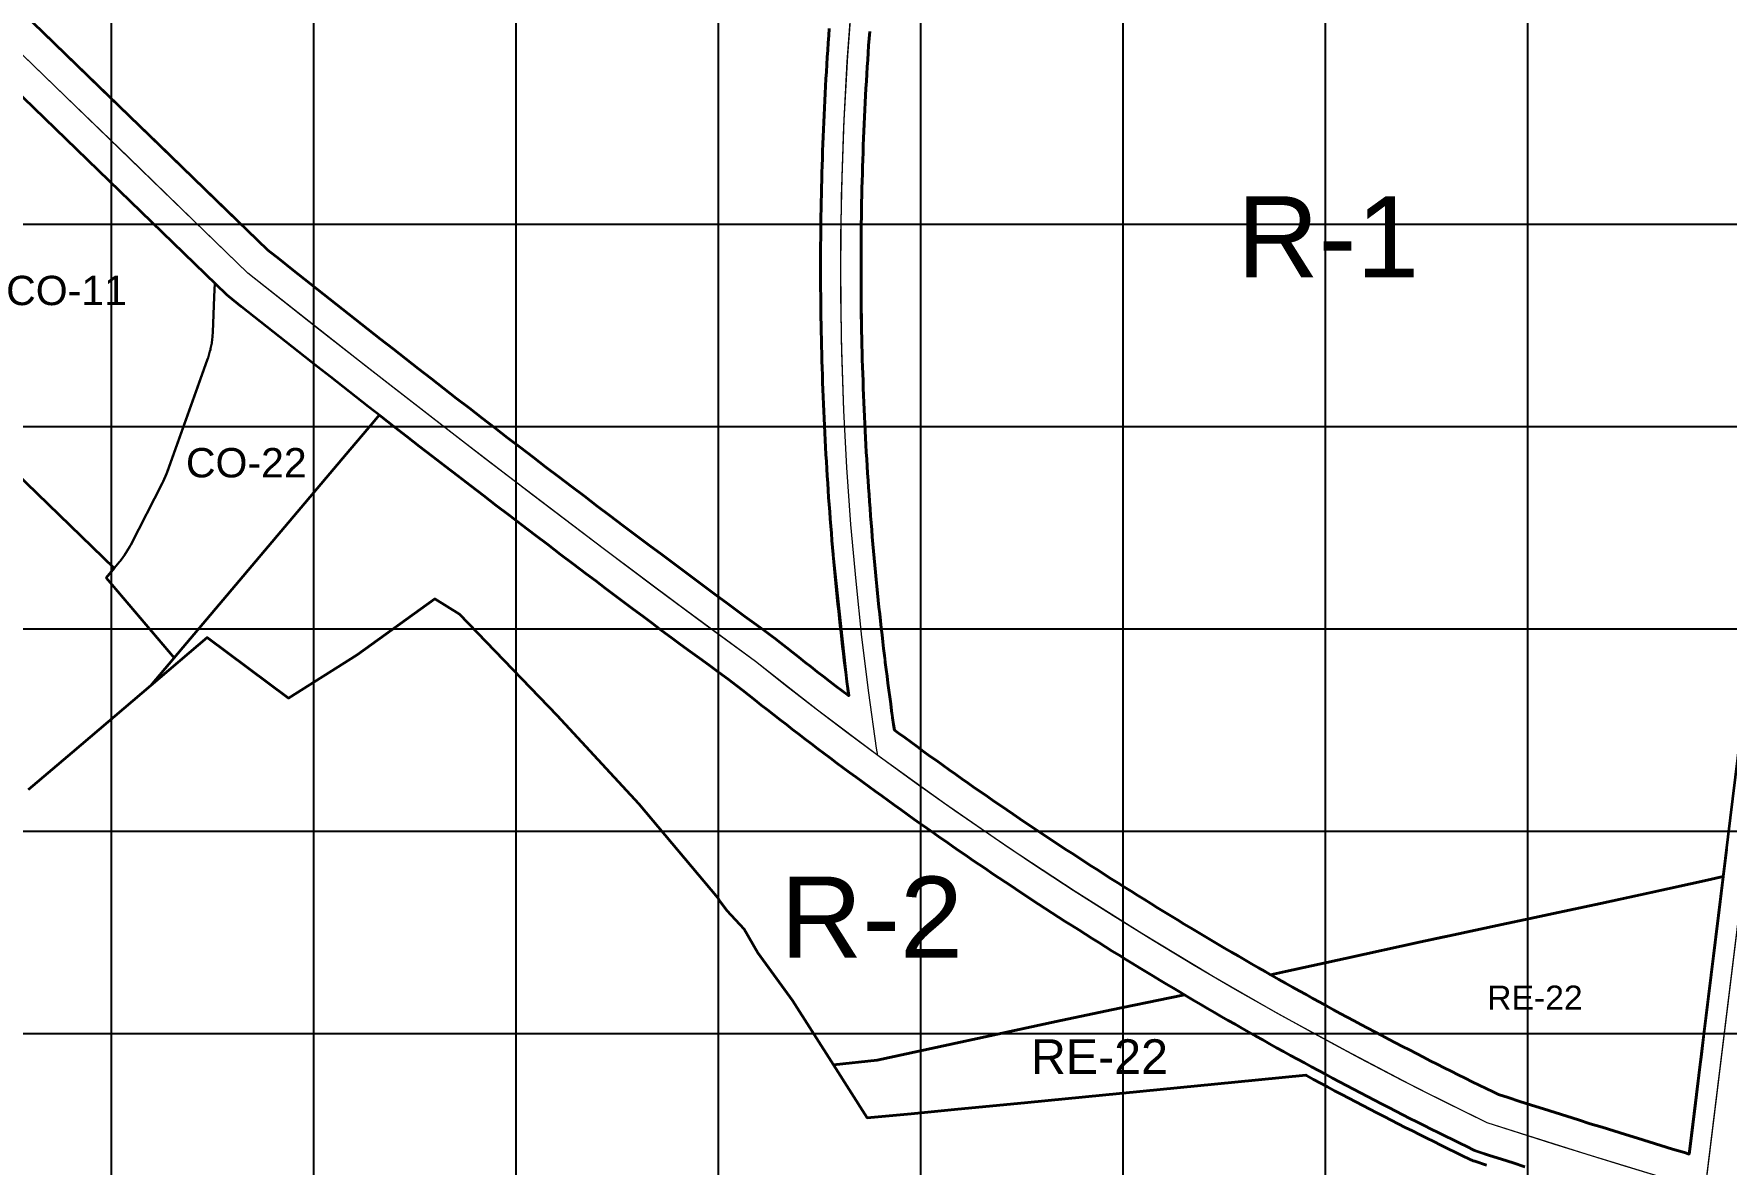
# Model space of a CAD drawing. Header units: millimetres. Extents: x 464536 to 476893, y 870501 to 881610.
# Drawn here: x 467462 to 468298, y 878435 to 878994 of the extents above; entities that cross this region are included whole.
import ezdxf
from ezdxf.enums import TextEntityAlignment as Align

# ---------------------------------------------------------------- set-up
doc = ezdxf.new("R2010")
doc.units = ezdxf.units.MM
for name, color, linetype, lineweight in [('Center_1', 7, 'Continuous', 5), ('Land Use Code', 7, 'Continuous', 35), ('Mixed use', 30, 'Continuous', 35), ('Proposed Road Net work', 7, 'Continuous', 35), ('Recreational _ Environmental', 84, 'Continuous', 35), ('Residence', 50, 'Continuous', 35), ('Special Functions-', 9, 'Continuous', 35)]:
    doc.layers.add(name, color=color, linetype=linetype, lineweight=lineweight)
doc.layers.add('Commerce_ Business _ Trade', color=10, linetype='Continuous')
doc.layers.add('Grid1', color=7, linetype='Continuous')
doc.styles.add('Arial', font='arial.ttf')

msp = doc.modelspace()

# ---------------------------------------------------------------- linework, layer by layer
at = {"layer": 'Center_1'}
for points in [[(467878.69, 878637.34), (467878.14, 878640.92), (467874.27, 878668.37), (467870.87, 878695.89), (467867.95, 878723.46), (467865.46, 878751.58), (467863.47, 878779.75), (467861.98, 878807.94), (467860.81, 878843.04), (467860.42, 878878.15), (467860.79, 878913.27), (467861.93, 878948.37), (467863.85, 878983.44), (467866.53, 879018.46), (467869.97, 879053.41), (467874.18, 879088.27), (467879.16, 879123.04), (468123.19, 880186.33), (468299.48, 880971.27), (468382.53, 881287.12), (468396.57, 881340.52)], [(468151.36, 877312.66), (468278.03, 878344.01), (468282.08, 878377.04), (468282.23, 878378.25), (468587.09, 880859.8), (468634.74, 881247.69), (468643.08, 881315.62)], [(468278.95, 878424.93), (468229.37, 878440.13), (468179.94, 878455.83), (468145.03, 878473.12), (468110.49, 878491.12), (468076.33, 878509.83), (468042.55, 878529.23), (468009.18, 878549.32), (467976.23, 878570.08), (467943.7, 878591.52), (467911.63, 878613.62), (467880.01, 878636.37), (467848.86, 878659.76), (467818.2, 878683.78), (467780.81, 878711.26), (467743.69, 878739.11), (467684.51, 878784.18), (467625.72, 878829.76), (467567.33, 878875.85), (467292.06, 879142.57)]]:
    msp.add_lwpolyline(points, dxfattribs=at)
for points in [[(467878.69, 878637.34, 0), (467878.14, 878640.92, 0), (467874.27, 878668.37, 0), (467870.87, 878695.89, 0), (467867.95, 878723.46, 0), (467865.46, 878751.58, 0), (467863.47, 878779.75, 0), (467861.98, 878807.94, 0), (467860.97, 878836.65, 0), (467860.47, 878865.38, 0), (467860.49, 878894.12, 0), (467861.03, 878922.85, 0), (467862.08, 878951.56, 0), (467863.64, 878980.25, 0), (467865.72, 879008.91, 0), (467868.31, 879037.53, 0), (467871.42, 879066.1, 0), (467875.03, 879094.6, 0), (467879.16, 879123.04, 0), (467931.99, 879353.23, 0)], [(467476.93, 878963.45, 0), (467292.06, 879142.57, 0), (467139.23, 879295.25, 0)], [(467508.3, 878933.05, 0), (467476.93, 878963.45, 0)], [(467539.68, 878902.65, 0), (467508.3, 878933.05, 0)], [(467878.69, 878637.34, 0), (467863.39, 878648.72, 0), (467848.21, 878660.26, 0), (467833.15, 878671.94, 0), (467818.2, 878683.78, 0), (467793.24, 878702.06, 0), (467768.4, 878720.5, 0), (467743.69, 878739.11, 0), (467708.13, 878766.09, 0), (467672.72, 878793.25, 0), (467637.44, 878820.6, 0), (467602.32, 878848.14, 0), (467567.33, 878875.85, 0), (467539.68, 878902.65, 0)], [(468287.79, 878423.53, 0), (468278.95, 878424.93, 0), (468245.88, 878435.01, 0), (468212.87, 878445.3, 0), (468179.94, 878455.83, 0), (468158.85, 878466.16, 0), (468137.9, 878476.76, 0), (468117.08, 878487.62, 0), (468096.4, 878498.73, 0), (468075.85, 878510.1, 0), (468055.44, 878521.71, 0), (468035.18, 878533.58, 0), (468015.07, 878545.7, 0), (467995.11, 878558.07, 0), (467975.31, 878570.68, 0), (467955.66, 878583.53, 0), (467936.17, 878596.63, 0), (467916.84, 878609.96, 0), (467897.68, 878623.53, 0), (467878.69, 878637.34, 0)], [(468287.79, 878423.53, 0), (468309.39, 878599.29, 0)]]:
    msp.add_polyline3d(points, dxfattribs=at)
at = {"layer": 'Commerce_ Business _ Trade'}
msp.add_lwpolyline([(467429.85, 878988.18), (467464.1, 878954.99), (467478.66, 878940.9), (467557.99, 878864.12), (467557.69, 878864.36), (467556.9, 878865.08), (467550.99, 878870.81), (467550.73, 878864.09), (467550.7, 878864.12), (467550, 878846.59), (467549.97, 878845.96), (467549.93, 878845.28), (467549.87, 878844.6), (467549.81, 878843.92), (467549.74, 878843.24), (467549.65, 878842.56), (467549.56, 878841.89), (467549.45, 878841.21), (467549.34, 878840.55), (467549.22, 878839.87), (467549.09, 878839.25), (467549.08, 878839.2), (467548.93, 878838.53), (467548.78, 878837.87), (467548.61, 878837.21), (467548.44, 878836.55), (467548.25, 878835.89), (467548.06, 878835.24), (467547.85, 878834.59), (467547.64, 878833.94), (467547.43, 878833.34), (467540.9, 878815.07), (467527.41, 878777.33), (467527.13, 878776.61), (467525.48, 878772.79), (467525.13, 878772.06), (467509.54, 878741.51), (467509.23, 878740.94), (467509.06, 878740.66), (467506.41, 878736.33), (467505.6, 878735.17), (467504.18, 878733.36), (467503.91, 878733.02), (467501.31, 878729.92), (467397.65, 878830.25)], dxfattribs=at)
msp.add_lwpolyline([(467557.99, 878864.12), (467564.23, 878859.15), (467570.49, 878854.18), (467576.74, 878849.22), (467583, 878844.27), (467589.27, 878839.32), (467595.54, 878834.38), (467601.82, 878829.44), (467608.1, 878824.51), (467614.38, 878819.59), (467620.67, 878814.67), (467626.96, 878809.75), (467632.29, 878805.6), (467629.06, 878801.78), (467616.13, 878786.5), (467530.82, 878685.61), (467497.33, 878725.19), (467503.91, 878733.02), (467504.18, 878733.36), (467505.6, 878735.17), (467506.41, 878736.33), (467509.06, 878740.66), (467509.23, 878740.94), (467509.54, 878741.51), (467525.13, 878772.06), (467525.48, 878772.79), (467527.13, 878776.61), (467527.41, 878777.33), (467547.43, 878833.34), (467547.64, 878833.94), (467547.85, 878834.59), (467548.06, 878835.24), (467548.25, 878835.89), (467548.44, 878836.55), (467548.61, 878837.21), (467548.78, 878837.87), (467548.93, 878838.53), (467549.08, 878839.2), (467549.09, 878839.25), (467549.22, 878839.87), (467549.34, 878840.55), (467549.45, 878841.21), (467549.56, 878841.89), (467549.65, 878842.56), (467549.74, 878843.24), (467549.81, 878843.92), (467549.87, 878844.6), (467549.93, 878845.28), (467549.97, 878845.96), (467550, 878846.59), (467550.7, 878864.12), (467550.73, 878864.09), (467550.99, 878870.81), (467556.9, 878865.08), (467557.69, 878864.36)], close=True, dxfattribs=at)
at = {"layer": 'Grid1'}
for p, q in [((467500, 870600), (467500, 881600)), ((467600, 870600), (467600, 881600)), ((467700, 870600), (467700, 881600)), ((467800, 870600), (467800, 881600)), ((467900, 870600), (467900, 881600)), ((468000, 870600), (468000, 881600)), ((468100, 870600), (468100, 881600)), ((468200, 870600), (468200, 881600)), ((464700, 878900), (472600, 878900)), ((464700, 878800), (472600, 878800)), ((464700, 878700), (472600, 878700)), ((464700, 878600), (472600, 878600)), ((464700, 878600), (472600, 878600)), ((464700, 878500), (472600, 878500))]:
    msp.add_line(p, q, dxfattribs=at)
at = {"layer": 'Mixed use'}
msp.add_lwpolyline([(467748.56, 878716.64), (467753.21, 878713.14), (467757.87, 878709.65), (467762.53, 878706.17), (467767.19, 878702.69), (467771.87, 878699.22), (467776.54, 878695.75), (467781.22, 878692.29), (467785.9, 878688.83), (467790.59, 878685.39), (467795.28, 878681.94), (467799.98, 878678.5), (467804.68, 878675.07), (467809.11, 878671.85), (467811.9, 878669.62), (467814.97, 878667.17), (467818.05, 878664.74), (467821.13, 878662.31), (467824.22, 878659.88), (467827.31, 878657.46), (467830.41, 878655.05), (467833.51, 878652.65), (467836.62, 878650.25), (467839.73, 878647.85), (467842.85, 878645.47), (467845.97, 878643.09), (467849.1, 878640.71), (467852.23, 878638.35), (467855.37, 878635.99), (467858.51, 878633.63), (467861.66, 878631.28), (467864.81, 878628.94), (467867.96, 878626.61), (467871.13, 878624.28), (467874.29, 878621.96), (467877.46, 878619.64), (467880.64, 878617.33), (467883.82, 878615.03), (467887, 878612.73), (467890.19, 878610.44), (467893.38, 878608.16), (467896.58, 878605.88), (467899.78, 878603.61), (467902.99, 878601.35), (467906.2, 878599.09), (467909.42, 878596.84), (467912.64, 878594.6), (467915.87, 878592.36), (467919.1, 878590.13), (467922.34, 878587.91), (467925.58, 878585.69), (467928.82, 878583.48), (467932.07, 878581.28), (467935.32, 878579.08), (467938.58, 878576.89), (467941.84, 878574.71), (467945.11, 878572.53), (467948.38, 878570.36), (467951.66, 878568.19), (467954.94, 878566.04), (467958.22, 878563.89), (467961.51, 878561.74), (467964.8, 878559.61), (467968.1, 878557.47), (467971.4, 878555.35), (467974.71, 878553.23), (467978.02, 878551.12), (467981.33, 878549.02), (467984.65, 878546.92), (467987.98, 878544.84), (467991.3, 878542.75), (467994.64, 878540.68), (467997.97, 878538.61), (468001.31, 878536.54), (468004.66, 878534.49), (468008.01, 878532.44), (468011.36, 878530.4), (468014.72, 878528.36), (468018.08, 878526.34), (468021.44, 878524.31), (468024.81, 878522.3), (468028.19, 878520.29), (468030.29, 878519.05), (468023.02, 878517.55), (467994.2, 878511.58), (467966.85, 878505.93), (467878.35, 878486.69), (467856.79, 878484.46), (467836.55, 878516.31), (467819.39, 878539.83), (467812.73, 878551.57), (467804.1, 878560.78), (467800.36, 878565.91), (467799.62, 878566.92), (467760.64, 878613.42), (467720.29, 878657.19), (467671.96, 878707.2), (467659.68, 878714.78), (467621.42, 878687.09), (467587.36, 878665.68), (467547.14, 878695.64), (467519.29, 878671.97), (467530.82, 878685.61), (467616.13, 878786.5), (467629.06, 878801.78), (467632.29, 878805.6), (467633.26, 878804.85), (467639.56, 878799.95), (467645.87, 878795.05), (467652.18, 878790.16), (467658.5, 878785.28), (467664.82, 878780.4), (467671.15, 878775.53), (467677.48, 878770.66), (467683.81, 878765.8), (467690.15, 878760.95), (467696.5, 878756.1), (467702.84, 878751.26), (467709.2, 878746.42), (467715.56, 878741.59), (467721.92, 878736.77), (467728.28, 878731.95), (467734.64, 878727.15), (467739.27, 878723.65), (467743.91, 878720.14)], close=True, dxfattribs=at)
msp.add_polyline3d([(467397.65, 878830.25, 0), (467501.31, 878729.92, 0), (467497.33, 878725.19, 0), (467530.82, 878685.61, 0), (467519.29, 878671.97, 0), (467480.41, 878638.91, 0), (467458.84, 878620.57, 0)], dxfattribs=at)
at = {"layer": 'Proposed Road Net work'}
for points in [[(467302.58, 879153.26, 0), (467577.25, 878887.14, 0), (467582.91, 878882.63, 0), (467589.14, 878877.68, 0), (467595.37, 878872.74, 0), (467601.61, 878867.8, 0), (467607.85, 878862.87, 0), (467614.1, 878857.95, 0), (467620.35, 878853.03, 0), (467626.61, 878848.11, 0), (467632.87, 878843.21, 0), (467639.14, 878838.31, 0), (467645.41, 878833.41, 0), (467651.69, 878828.52, 0), (467657.97, 878823.64, 0), (467664.25, 878818.76, 0), (467670.54, 878813.89, 0), (467676.84, 878809.02, 0), (467683.14, 878804.16, 0), (467689.44, 878799.31, 0), (467695.75, 878794.46, 0), (467702.06, 878789.61, 0), (467708.38, 878784.78, 0), (467714.7, 878779.95, 0), (467721.03, 878775.12, 0), (467727.36, 878770.3, 0), (467733.69, 878765.49, 0), (467740.03, 878760.68, 0), (467746.38, 878755.88, 0), (467752.74, 878751.08, 0), (467757.36, 878747.58, 0), (467761.98, 878744.09, 0), (467766.59, 878740.61, 0), (467771.22, 878737.14, 0), (467775.84, 878733.67, 0), (467780.48, 878730.21, 0), (467785.11, 878726.75, 0), (467789.75, 878723.3, 0), (467794.4, 878719.86, 0), (467799.04, 878716.42, 0), (467803.7, 878712.99, 0), (467808.35, 878709.56, 0), (467813.02, 878706.14, 0), (467817.68, 878702.72, 0), (467822.35, 878699.31, 0), (467827.03, 878695.91, 0), (467827.56, 878695.5, 0), (467830.6, 878693.08, 0), (467833.62, 878690.68, 0), (467836.65, 878688.28, 0), (467839.68, 878685.88, 0), (467842.72, 878683.5, 0), (467845.77, 878681.12, 0), (467848.82, 878678.74, 0), (467851.87, 878676.37, 0), (467854.93, 878674.01, 0), (467857.99, 878671.66, 0), (467861.06, 878669.31, 0), (467864.28, 878667.03, 0), (467863.9, 878670.52, 0), (467863.46, 878673.98, 0), (467863.02, 878677.44, 0), (467862.59, 878680.9, 0), (467862.16, 878684.36, 0), (467861.75, 878687.82, 0), (467861.34, 878691.29, 0), (467860.94, 878694.75, 0), (467860.54, 878698.22, 0), (467860.16, 878701.68, 0), (467859.78, 878705.15, 0), (467859.41, 878708.62, 0), (467859.04, 878712.09, 0), (467858.68, 878715.55, 0), (467858.34, 878719.02, 0), (467857.99, 878722.5, 0), (467857.65, 878726.03, 0), (467857.32, 878729.57, 0), (467857, 878733.1, 0), (467856.68, 878736.64, 0), (467856.37, 878740.18, 0), (467856.07, 878743.71, 0), (467855.78, 878747.25, 0), (467855.49, 878750.79, 0), (467855.22, 878754.33, 0), (467854.95, 878757.87, 0), (467854.68, 878761.41, 0), (467854.43, 878764.96, 0), (467854.18, 878768.5, 0), (467853.94, 878772.04, 0), (467853.71, 878775.58, 0), (467853.49, 878779.13, 0), (467853.28, 878782.67, 0), (467853.07, 878786.22, 0), (467852.87, 878789.76, 0), (467852.68, 878793.31, 0), (467852.49, 878796.86, 0), (467852.32, 878800.4, 0), (467852.15, 878803.95, 0), (467851.99, 878807.5, 0), (467851.83, 878811.07, 0), (467851.69, 878814.64, 0), (467851.55, 878818.21, 0), (467851.42, 878821.78, 0), (467851.3, 878825.35, 0), (467851.18, 878828.92, 0), (467851.08, 878832.49, 0), (467850.98, 878836.07, 0), (467850.89, 878839.64, 0), (467850.81, 878843.21, 0), (467850.73, 878846.78, 0), (467850.67, 878850.36, 0), (467850.61, 878853.93, 0), (467850.56, 878857.5, 0), (467850.51, 878861.08, 0), (467850.48, 878864.65, 0), (467850.45, 878868.22, 0), (467850.43, 878871.8, 0), (467850.42, 878875.37, 0), (467850.42, 878878.94, 0), (467850.42, 878882.52, 0), (467850.43, 878886.09, 0), (467850.46, 878889.67, 0), (467850.48, 878893.24, 0), (467850.52, 878896.81, 0), (467850.56, 878900.39, 0), (467850.62, 878903.96, 0), (467850.68, 878907.53, 0), (467850.74, 878911.11, 0), (467850.82, 878914.68, 0), (467850.9, 878918.25, 0), (467851, 878921.82, 0), (467851.1, 878925.4, 0), (467851.2, 878928.97, 0), (467851.32, 878932.54, 0), (467851.44, 878936.11, 0), (467851.57, 878939.68, 0), (467851.71, 878943.25, 0), (467851.86, 878946.82, 0), (467852.01, 878950.39, 0), (467852.18, 878953.96, 0), (467852.35, 878957.53, 0), (467852.53, 878961.1, 0), (467852.71, 878964.67, 0), (467852.91, 878968.24, 0), (467853.11, 878971.81, 0), (467853.32, 878975.38, 0), (467853.54, 878978.94, 0), (467853.77, 878982.51, 0), (467854, 878986.07, 0), (467854.24, 878989.64, 0), (467854.49, 878993.21, 0), (467854.75, 878996.77, 0)], [(467302.58, 879153.26, 0), (467577.25, 878887.14, 0), (467582.91, 878882.63, 0), (467589.14, 878877.68, 0), (467595.37, 878872.74, 0), (467601.61, 878867.8, 0), (467607.85, 878862.87, 0), (467614.1, 878857.95, 0), (467620.35, 878853.03, 0), (467626.61, 878848.11, 0), (467632.87, 878843.21, 0), (467639.14, 878838.31, 0), (467645.41, 878833.41, 0), (467651.69, 878828.52, 0), (467657.97, 878823.64, 0), (467664.25, 878818.76, 0), (467670.54, 878813.89, 0), (467676.84, 878809.02, 0), (467683.14, 878804.16, 0), (467689.44, 878799.31, 0), (467695.75, 878794.46, 0), (467702.06, 878789.61, 0), (467708.38, 878784.78, 0), (467714.7, 878779.95, 0), (467721.03, 878775.12, 0), (467727.36, 878770.3, 0), (467733.69, 878765.49, 0), (467740.03, 878760.68, 0), (467746.38, 878755.88, 0), (467752.74, 878751.08, 0), (467757.36, 878747.58, 0), (467761.98, 878744.09, 0), (467766.59, 878740.61, 0), (467771.22, 878737.14, 0), (467775.84, 878733.67, 0), (467780.48, 878730.21, 0), (467785.11, 878726.75, 0), (467789.75, 878723.3, 0), (467794.4, 878719.86, 0), (467799.04, 878716.42, 0), (467803.7, 878712.99, 0), (467808.35, 878709.56, 0), (467813.02, 878706.14, 0), (467817.68, 878702.72, 0), (467822.35, 878699.31, 0), (467827.03, 878695.91, 0), (467827.56, 878695.5, 0), (467830.6, 878693.08, 0), (467833.62, 878690.68, 0), (467836.65, 878688.28, 0), (467839.68, 878685.88, 0), (467842.72, 878683.5, 0), (467845.77, 878681.12, 0), (467848.82, 878678.74, 0), (467851.87, 878676.37, 0), (467854.93, 878674.01, 0), (467857.99, 878671.66, 0), (467861.06, 878669.31, 0), (467864.28, 878667.03, 0), (467863.9, 878670.52, 0), (467863.46, 878673.98, 0), (467863.02, 878677.44, 0), (467862.59, 878680.9, 0), (467862.16, 878684.36, 0), (467861.75, 878687.82, 0), (467861.34, 878691.29, 0), (467860.94, 878694.75, 0), (467860.54, 878698.22, 0), (467860.16, 878701.68, 0), (467859.78, 878705.15, 0), (467859.41, 878708.62, 0), (467859.04, 878712.09, 0), (467858.68, 878715.55, 0), (467858.34, 878719.02, 0), (467857.99, 878722.5, 0), (467857.65, 878726.03, 0), (467857.32, 878729.57, 0), (467857, 878733.1, 0), (467856.68, 878736.64, 0), (467856.37, 878740.18, 0), (467856.07, 878743.71, 0), (467855.78, 878747.25, 0), (467855.49, 878750.79, 0), (467855.22, 878754.33, 0), (467854.95, 878757.87, 0), (467854.68, 878761.41, 0), (467854.43, 878764.96, 0), (467854.18, 878768.5, 0), (467853.94, 878772.04, 0), (467853.71, 878775.58, 0), (467853.49, 878779.13, 0), (467853.28, 878782.67, 0), (467853.07, 878786.22, 0), (467852.87, 878789.76, 0), (467852.68, 878793.31, 0), (467852.49, 878796.86, 0), (467852.32, 878800.4, 0), (467852.15, 878803.95, 0), (467851.99, 878807.5, 0), (467851.83, 878811.07, 0), (467851.69, 878814.64, 0), (467851.55, 878818.21, 0), (467851.42, 878821.78, 0), (467851.3, 878825.35, 0), (467851.18, 878828.92, 0), (467851.08, 878832.49, 0), (467850.98, 878836.07, 0), (467850.89, 878839.64, 0), (467850.81, 878843.21, 0), (467850.73, 878846.78, 0), (467850.67, 878850.36, 0), (467850.61, 878853.93, 0), (467850.56, 878857.5, 0), (467850.51, 878861.08, 0), (467850.48, 878864.65, 0), (467850.45, 878868.22, 0), (467850.43, 878871.8, 0), (467850.42, 878875.37, 0), (467850.42, 878878.94, 0), (467850.42, 878882.52, 0), (467850.43, 878886.09, 0), (467850.46, 878889.67, 0), (467850.48, 878893.24, 0), (467850.52, 878896.81, 0), (467850.56, 878900.39, 0), (467850.62, 878903.96, 0), (467850.68, 878907.53, 0), (467850.74, 878911.11, 0), (467850.82, 878914.68, 0), (467850.9, 878918.25, 0), (467851, 878921.82, 0), (467851.1, 878925.4, 0), (467851.2, 878928.97, 0), (467851.32, 878932.54, 0), (467851.44, 878936.11, 0), (467851.57, 878939.68, 0), (467851.71, 878943.25, 0), (467851.86, 878946.82, 0), (467852.01, 878950.39, 0), (467852.18, 878953.96, 0), (467852.35, 878957.53, 0), (467852.53, 878961.1, 0), (467852.71, 878964.67, 0), (467852.91, 878968.24, 0), (467853.11, 878971.81, 0), (467853.32, 878975.38, 0), (467853.54, 878978.94, 0), (467853.77, 878982.51, 0), (467854, 878986.07, 0), (467854.24, 878989.64, 0), (467854.49, 878993.21, 0), (467854.75, 878996.77, 0)], [(468198.63, 878434.08, 0), (468192.8, 878435.94, 0), (468186.97, 878437.8, 0), (468181.15, 878439.67, 0), (468175.07, 878441.64, 0), (468173.4, 878442.32, 0), (468169.88, 878444.03, 0), (468166.35, 878445.75, 0), (468162.82, 878447.47, 0), (468159.3, 878449.2, 0), (468155.78, 878450.94, 0), (468152.27, 878452.69, 0), (468148.75, 878454.44, 0), (468145.24, 878456.2, 0), (468141.74, 878457.97, 0), (468138.24, 878459.75, 0), (468134.74, 878461.53, 0), (468131.25, 878463.32, 0), (468127.75, 878465.11, 0), (468124.27, 878466.92, 0), (468120.78, 878468.73, 0), (468117.3, 878470.55, 0), (468113.83, 878472.37, 0), (468110.36, 878474.21, 0), (468106.89, 878476.04, 0), (468103.42, 878477.89, 0), (468099.96, 878479.74, 0), (468096.51, 878481.61, 0), (468093.05, 878483.47, 0), (468089.6, 878485.35, 0), (468086.16, 878487.23, 0), (468082.72, 878489.12, 0), (468079.28, 878491.01, 0), (468075.85, 878492.92, 0), (468072.42, 878494.83, 0), (468068.99, 878496.74, 0), (468065.57, 878498.67, 0), (468062.15, 878500.6, 0), (468058.74, 878502.54, 0), (468055.32, 878504.48, 0), (468051.92, 878506.43, 0), (468048.52, 878508.39, 0), (468045.12, 878510.36, 0), (468041.72, 878512.33, 0), (468038.33, 878514.31, 0), (468034.95, 878516.3, 0), (468031.57, 878518.29, 0), (468028.19, 878520.29, 0), (468024.81, 878522.3, 0), (468021.44, 878524.31, 0), (468018.08, 878526.34, 0), (468014.72, 878528.36, 0), (468011.36, 878530.4, 0), (468008.01, 878532.44, 0), (468004.66, 878534.49, 0), (468001.31, 878536.54, 0), (467997.97, 878538.61, 0), (467994.64, 878540.68, 0), (467991.3, 878542.75, 0), (467987.98, 878544.84, 0), (467984.65, 878546.92, 0), (467981.33, 878549.02, 0), (467978.02, 878551.12, 0), (467974.71, 878553.23, 0), (467971.4, 878555.35, 0), (467968.1, 878557.47, 0), (467964.8, 878559.61, 0), (467961.51, 878561.74, 0), (467958.22, 878563.89, 0), (467954.94, 878566.04, 0), (467951.66, 878568.19, 0), (467948.38, 878570.36, 0), (467945.11, 878572.53, 0), (467941.84, 878574.71, 0), (467938.58, 878576.89, 0), (467935.32, 878579.08, 0), (467932.07, 878581.28, 0), (467928.82, 878583.48, 0), (467925.58, 878585.69, 0), (467922.34, 878587.91, 0), (467919.1, 878590.13, 0), (467915.87, 878592.36, 0), (467912.64, 878594.6, 0), (467909.42, 878596.84, 0), (467906.2, 878599.09, 0), (467902.99, 878601.35, 0), (467899.78, 878603.61, 0), (467896.58, 878605.88, 0), (467893.38, 878608.16, 0), (467890.19, 878610.44, 0), (467887, 878612.73, 0), (467883.82, 878615.03, 0), (467880.64, 878617.33, 0), (467877.46, 878619.64, 0), (467874.29, 878621.96, 0), (467871.13, 878624.28, 0), (467867.96, 878626.61, 0), (467864.81, 878628.94, 0), (467861.66, 878631.28, 0), (467858.51, 878633.63, 0), (467855.37, 878635.99, 0), (467852.23, 878638.35, 0), (467849.1, 878640.71, 0), (467845.97, 878643.09, 0), (467842.85, 878645.47, 0), (467839.73, 878647.85, 0), (467836.62, 878650.25, 0), (467833.51, 878652.65, 0), (467830.41, 878655.05, 0), (467827.31, 878657.46, 0), (467824.22, 878659.88, 0), (467821.13, 878662.31, 0), (467818.05, 878664.74, 0), (467814.97, 878667.17, 0), (467811.9, 878669.62, 0), (467809.11, 878671.85, 0), (467804.68, 878675.07, 0), (467799.98, 878678.5, 0), (467795.28, 878681.94, 0), (467790.59, 878685.39, 0), (467785.9, 878688.83, 0), (467781.22, 878692.29, 0), (467776.54, 878695.75, 0), (467771.87, 878699.22, 0), (467767.19, 878702.69, 0), (467762.53, 878706.17, 0), (467757.87, 878709.65, 0), (467753.21, 878713.14, 0), (467748.56, 878716.64, 0), (467743.91, 878720.14, 0), (467739.27, 878723.65, 0), (467734.64, 878727.15, 0), (467728.28, 878731.95, 0), (467721.92, 878736.77, 0), (467715.56, 878741.59, 0), (467709.2, 878746.42, 0), (467702.84, 878751.26, 0), (467696.5, 878756.1, 0), (467690.15, 878760.95, 0), (467683.81, 878765.8, 0), (467677.48, 878770.66, 0), (467671.15, 878775.53, 0), (467664.82, 878780.4, 0), (467658.5, 878785.28, 0), (467652.18, 878790.16, 0), (467645.87, 878795.05, 0), (467639.56, 878799.95, 0), (467633.26, 878804.85, 0), (467626.96, 878809.75, 0), (467620.67, 878814.67, 0), (467614.38, 878819.59, 0), (467608.1, 878824.51, 0), (467601.82, 878829.44, 0), (467595.54, 878834.38, 0), (467589.27, 878839.32, 0), (467583, 878844.27, 0), (467576.74, 878849.22, 0), (467570.49, 878854.18, 0), (467564.23, 878859.15, 0), (467557.84, 878864.24, 0), (467556.9, 878865.08, 0), (467281.54, 879131.88, 0)], [(468198.63, 878434.08, 0), (468192.8, 878435.94, 0), (468186.97, 878437.8, 0), (468181.15, 878439.67, 0), (468175.07, 878441.64, 0), (468173.4, 878442.32, 0), (468169.88, 878444.03, 0), (468166.35, 878445.75, 0), (468162.82, 878447.47, 0), (468159.3, 878449.2, 0), (468155.78, 878450.94, 0), (468152.27, 878452.69, 0), (468148.75, 878454.44, 0), (468145.24, 878456.2, 0), (468141.74, 878457.97, 0), (468138.24, 878459.75, 0), (468134.74, 878461.53, 0), (468131.25, 878463.32, 0), (468127.75, 878465.11, 0), (468124.27, 878466.92, 0), (468120.78, 878468.73, 0), (468117.3, 878470.55, 0), (468113.83, 878472.37, 0), (468110.36, 878474.21, 0), (468106.89, 878476.04, 0), (468103.42, 878477.89, 0), (468099.96, 878479.74, 0), (468096.51, 878481.61, 0), (468093.05, 878483.47, 0), (468089.6, 878485.35, 0), (468086.16, 878487.23, 0), (468082.72, 878489.12, 0), (468079.28, 878491.01, 0), (468075.85, 878492.92, 0), (468072.42, 878494.83, 0), (468068.99, 878496.74, 0), (468065.57, 878498.67, 0), (468062.15, 878500.6, 0), (468058.74, 878502.54, 0), (468055.32, 878504.48, 0), (468051.92, 878506.43, 0), (468048.52, 878508.39, 0), (468045.12, 878510.36, 0), (468041.72, 878512.33, 0), (468038.33, 878514.31, 0), (468034.95, 878516.3, 0), (468031.57, 878518.29, 0), (468028.19, 878520.29, 0), (468024.81, 878522.3, 0), (468021.44, 878524.31, 0), (468018.08, 878526.34, 0), (468014.72, 878528.36, 0), (468011.36, 878530.4, 0), (468008.01, 878532.44, 0), (468004.66, 878534.49, 0), (468001.31, 878536.54, 0), (467997.97, 878538.61, 0), (467994.64, 878540.68, 0), (467991.3, 878542.75, 0), (467987.98, 878544.84, 0), (467984.65, 878546.92, 0), (467981.33, 878549.02, 0), (467978.02, 878551.12, 0), (467974.71, 878553.23, 0), (467971.4, 878555.35, 0), (467968.1, 878557.47, 0), (467964.8, 878559.61, 0), (467961.51, 878561.74, 0), (467958.22, 878563.89, 0), (467954.94, 878566.04, 0), (467951.66, 878568.19, 0), (467948.38, 878570.36, 0), (467945.11, 878572.53, 0), (467941.84, 878574.71, 0), (467938.58, 878576.89, 0), (467935.32, 878579.08, 0), (467932.07, 878581.28, 0), (467928.82, 878583.48, 0), (467925.58, 878585.69, 0), (467922.34, 878587.91, 0), (467919.1, 878590.13, 0), (467915.87, 878592.36, 0), (467912.64, 878594.6, 0), (467909.42, 878596.84, 0), (467906.2, 878599.09, 0), (467902.99, 878601.35, 0), (467899.78, 878603.61, 0), (467896.58, 878605.88, 0), (467893.38, 878608.16, 0), (467890.19, 878610.44, 0), (467887, 878612.73, 0), (467883.82, 878615.03, 0), (467880.64, 878617.33, 0), (467877.46, 878619.64, 0), (467874.29, 878621.96, 0), (467871.13, 878624.28, 0), (467867.96, 878626.61, 0), (467864.81, 878628.94, 0), (467861.66, 878631.28, 0), (467858.51, 878633.63, 0), (467855.37, 878635.99, 0), (467852.23, 878638.35, 0), (467849.1, 878640.71, 0), (467845.97, 878643.09, 0), (467842.85, 878645.47, 0), (467839.73, 878647.85, 0), (467836.62, 878650.25, 0), (467833.51, 878652.65, 0), (467830.41, 878655.05, 0), (467827.31, 878657.46, 0), (467824.22, 878659.88, 0), (467821.13, 878662.31, 0), (467818.05, 878664.74, 0), (467814.97, 878667.17, 0), (467811.9, 878669.62, 0), (467809.11, 878671.85, 0), (467804.68, 878675.07, 0), (467799.98, 878678.5, 0), (467795.28, 878681.94, 0), (467790.59, 878685.39, 0), (467785.9, 878688.83, 0), (467781.22, 878692.29, 0), (467776.54, 878695.75, 0), (467771.87, 878699.22, 0), (467767.19, 878702.69, 0), (467762.53, 878706.17, 0), (467757.87, 878709.65, 0), (467753.21, 878713.14, 0), (467748.56, 878716.64, 0), (467743.91, 878720.14, 0), (467739.27, 878723.65, 0), (467734.64, 878727.15, 0), (467728.28, 878731.95, 0), (467721.92, 878736.77, 0), (467715.56, 878741.59, 0), (467709.2, 878746.42, 0), (467702.84, 878751.26, 0), (467696.5, 878756.1, 0), (467690.15, 878760.95, 0), (467683.81, 878765.8, 0), (467677.48, 878770.66, 0), (467671.15, 878775.53, 0), (467664.82, 878780.4, 0), (467658.5, 878785.28, 0), (467652.18, 878790.16, 0), (467645.87, 878795.05, 0), (467639.56, 878799.95, 0), (467633.26, 878804.85, 0), (467626.96, 878809.75, 0), (467620.67, 878814.67, 0), (467614.38, 878819.59, 0), (467608.1, 878824.51, 0), (467601.82, 878829.44, 0), (467595.54, 878834.38, 0), (467589.27, 878839.32, 0), (467583, 878844.27, 0), (467576.74, 878849.22, 0), (467570.49, 878854.18, 0), (467564.23, 878859.15, 0), (467557.84, 878864.24, 0), (467556.9, 878865.08, 0), (467281.54, 879131.88, 0)], [(467874.7, 878995.3, 0), (467874.44, 878991.78, 0), (467874.19, 878988.26, 0), (467873.95, 878984.74, 0), (467873.72, 878981.22, 0), (467873.5, 878977.7, 0), (467873.28, 878974.18, 0), (467873.08, 878970.65, 0), (467872.88, 878967.13, 0), (467872.68, 878963.61, 0), (467872.5, 878960.08, 0), (467872.32, 878956.56, 0), (467872.16, 878953.03, 0), (467871.99, 878949.5, 0), (467871.84, 878945.98, 0), (467871.7, 878942.45, 0), (467871.56, 878938.93, 0), (467871.43, 878935.4, 0), (467871.31, 878931.87, 0), (467871.19, 878928.34, 0), (467871.09, 878924.82, 0), (467870.99, 878921.29, 0), (467870.9, 878917.76, 0), (467870.82, 878914.23, 0), (467870.74, 878910.7, 0), (467870.67, 878907.17, 0), (467870.61, 878903.65, 0), (467870.56, 878900.12, 0), (467870.52, 878896.59, 0), (467870.48, 878893.06, 0), (467870.45, 878889.53, 0), (467870.43, 878886, 0), (467870.42, 878882.47, 0), (467870.42, 878878.94, 0), (467870.42, 878875.41, 0), (467870.43, 878871.88, 0), (467870.45, 878868.35, 0), (467870.48, 878864.82, 0), (467870.51, 878861.3, 0), (467870.55, 878857.77, 0), (467870.6, 878854.24, 0), (467870.66, 878850.71, 0), (467870.73, 878847.18, 0), (467870.8, 878843.65, 0), (467870.88, 878840.12, 0), (467870.97, 878836.59, 0), (467871.07, 878833.07, 0), (467871.17, 878829.54, 0), (467871.29, 878826.01, 0), (467871.41, 878822.48, 0), (467871.54, 878818.96, 0), (467871.67, 878815.43, 0), (467871.82, 878811.9, 0), (467871.97, 878808.38, 0), (467872.13, 878804.87, 0), (467872.29, 878801.37, 0), (467872.47, 878797.87, 0), (467872.65, 878794.37, 0), (467872.84, 878790.87, 0), (467873.04, 878787.36, 0), (467873.24, 878783.86, 0), (467873.45, 878780.36, 0), (467873.67, 878776.86, 0), (467873.9, 878773.36, 0), (467874.14, 878769.86, 0), (467874.38, 878766.37, 0), (467874.63, 878762.87, 0), (467874.89, 878759.37, 0), (467875.16, 878755.87, 0), (467875.43, 878752.38, 0), (467875.71, 878748.88, 0), (467876, 878745.39, 0), (467876.3, 878741.89, 0), (467876.6, 878738.4, 0), (467876.92, 878734.91, 0), (467877.24, 878731.41, 0), (467877.56, 878727.92, 0), (467877.9, 878724.43, 0), (467878.24, 878721, 0), (467878.58, 878717.58, 0), (467878.93, 878714.15, 0), (467879.29, 878710.73, 0), (467879.66, 878707.3, 0), (467880.03, 878703.88, 0), (467880.42, 878700.45, 0), (467880.81, 878697.03, 0), (467881.2, 878693.61, 0), (467881.61, 878690.19, 0), (467882.02, 878686.77, 0), (467882.44, 878683.35, 0), (467882.86, 878679.93, 0), (467883.29, 878676.52, 0), (467883.74, 878673.1, 0), (467884.18, 878669.69, 0), (467884.64, 878666.27, 0), (467885.1, 878662.86, 0), (467885.57, 878659.45, 0), (467886.05, 878656.04, 0), (467886.53, 878652.63, 0), (467886.93, 878649.9, 0), (467888.89, 878648.45, 0), (467892.01, 878646.17, 0), (467895.13, 878643.89, 0), (467898.26, 878641.61, 0), (467901.39, 878639.35, 0), (467904.52, 878637.09, 0), (467907.66, 878634.83, 0), (467910.8, 878632.58, 0), (467913.95, 878630.34, 0), (467917.11, 878628.11, 0), (467920.26, 878625.88, 0), (467923.43, 878623.66, 0), (467926.59, 878621.44, 0), (467929.76, 878619.24, 0), (467932.94, 878617.03, 0), (467936.12, 878614.84, 0), (467939.3, 878612.65, 0), (467942.49, 878610.47, 0), (467945.69, 878608.29, 0), (467948.88, 878606.12, 0), (467952.09, 878603.96, 0), (467955.29, 878601.8, 0), (467958.51, 878599.65, 0), (467961.72, 878597.51, 0), (467964.94, 878595.37, 0), (467968.17, 878593.24, 0), (467971.39, 878591.12, 0), (467974.63, 878589, 0), (467977.87, 878586.89, 0), (467981.11, 878584.79, 0), (467984.35, 878582.69, 0), (467987.6, 878580.6, 0), (467990.86, 878578.52, 0), (467994.12, 878576.44, 0), (467997.38, 878574.37, 0), (468000.65, 878572.31, 0), (468003.92, 878570.25, 0), (468007.19, 878568.2, 0), (468010.47, 878566.15, 0), (468013.76, 878564.12, 0), (468017.05, 878562.09, 0), (468020.34, 878560.06, 0), (468023.64, 878558.05, 0), (468026.94, 878556.04, 0), (468030.24, 878554.03, 0), (468033.55, 878552.04, 0), (468036.86, 878550.05, 0), (468040.18, 878548.07, 0), (468043.5, 878546.09, 0), (468046.83, 878544.12, 0), (468050.16, 878542.16, 0), (468053.49, 878540.2, 0), (468056.83, 878538.25, 0), (468060.17, 878536.31, 0), (468063.51, 878534.38, 0), (468066.86, 878532.45, 0), (468070.21, 878530.53, 0), (468073.57, 878528.61, 0), (468076.93, 878526.7, 0), (468080.3, 878524.8, 0), (468083.67, 878522.91, 0), (468087.04, 878521.02, 0), (468090.41, 878519.14, 0), (468093.79, 878517.27, 0), (468097.18, 878515.4, 0), (468100.57, 878513.54, 0), (468103.96, 878511.69, 0), (468107.35, 878509.85, 0), (468110.75, 878508.01, 0), (468114.15, 878506.18, 0), (468117.56, 878504.35, 0), (468120.97, 878502.53, 0), (468124.39, 878500.72, 0), (468127.8, 878498.92, 0), (468131.23, 878497.12, 0), (468134.65, 878495.33, 0), (468138.08, 878493.55, 0), (468141.51, 878491.77, 0), (468144.95, 878490.01, 0), (468148.39, 878488.24, 0), (468151.83, 878486.49, 0), (468155.28, 878484.74, 0), (468158.73, 878483, 0), (468162.18, 878481.27, 0), (468165.64, 878479.54, 0), (468169.1, 878477.82, 0), (468172.56, 878476.11, 0), (468176.03, 878474.41, 0), (468179.5, 878472.71, 0), (468182.98, 878471.02, 0), (468185.53, 878469.78, 0), (468190.34, 878468.23, 0), (468196.13, 878466.37, 0), (468201.92, 878464.52, 0), (468207.72, 878462.67, 0), (468213.52, 878460.83, 0), (468219.32, 878459, 0), (468225.12, 878457.17, 0), (468230.93, 878455.35, 0), (468236.74, 878453.54, 0), (468242.55, 878451.74, 0), (468248.36, 878449.94, 0), (468254.17, 878448.15, 0), (468259.99, 878446.36, 0), (468265.81, 878444.59, 0), (468271.63, 878442.82, 0), (468277.45, 878441.05, 0), (468279.79, 878440.35, 0), (468360.34, 879096.1, 0)], [(467874.7, 878995.3, 0), (467874.44, 878991.78, 0), (467874.19, 878988.26, 0), (467873.95, 878984.74, 0), (467873.72, 878981.22, 0), (467873.5, 878977.7, 0), (467873.28, 878974.18, 0), (467873.08, 878970.65, 0), (467872.88, 878967.13, 0), (467872.68, 878963.61, 0), (467872.5, 878960.08, 0), (467872.32, 878956.56, 0), (467872.16, 878953.03, 0), (467871.99, 878949.5, 0), (467871.84, 878945.98, 0), (467871.7, 878942.45, 0), (467871.56, 878938.93, 0), (467871.43, 878935.4, 0), (467871.31, 878931.87, 0), (467871.19, 878928.34, 0), (467871.09, 878924.82, 0), (467870.99, 878921.29, 0), (467870.9, 878917.76, 0), (467870.82, 878914.23, 0), (467870.74, 878910.7, 0), (467870.67, 878907.17, 0), (467870.61, 878903.65, 0), (467870.56, 878900.12, 0), (467870.52, 878896.59, 0), (467870.48, 878893.06, 0), (467870.45, 878889.53, 0), (467870.43, 878886, 0), (467870.42, 878882.47, 0), (467870.42, 878878.94, 0), (467870.42, 878875.41, 0), (467870.43, 878871.88, 0), (467870.45, 878868.35, 0), (467870.48, 878864.82, 0), (467870.51, 878861.3, 0), (467870.55, 878857.77, 0), (467870.6, 878854.24, 0), (467870.66, 878850.71, 0), (467870.73, 878847.18, 0), (467870.8, 878843.65, 0), (467870.88, 878840.12, 0), (467870.97, 878836.59, 0), (467871.07, 878833.07, 0), (467871.17, 878829.54, 0), (467871.29, 878826.01, 0), (467871.41, 878822.48, 0), (467871.54, 878818.96, 0), (467871.67, 878815.43, 0), (467871.82, 878811.9, 0), (467871.97, 878808.38, 0), (467872.13, 878804.87, 0), (467872.29, 878801.37, 0), (467872.47, 878797.87, 0), (467872.65, 878794.37, 0), (467872.84, 878790.87, 0), (467873.04, 878787.36, 0), (467873.24, 878783.86, 0), (467873.45, 878780.36, 0), (467873.67, 878776.86, 0), (467873.9, 878773.36, 0), (467874.14, 878769.86, 0), (467874.38, 878766.37, 0), (467874.63, 878762.87, 0), (467874.89, 878759.37, 0), (467875.16, 878755.87, 0), (467875.43, 878752.38, 0), (467875.71, 878748.88, 0), (467876, 878745.39, 0), (467876.3, 878741.89, 0), (467876.6, 878738.4, 0), (467876.92, 878734.91, 0), (467877.24, 878731.41, 0), (467877.56, 878727.92, 0), (467877.9, 878724.43, 0), (467878.24, 878721, 0), (467878.58, 878717.58, 0), (467878.93, 878714.15, 0), (467879.29, 878710.73, 0), (467879.66, 878707.3, 0), (467880.03, 878703.88, 0), (467880.42, 878700.45, 0), (467880.81, 878697.03, 0), (467881.2, 878693.61, 0), (467881.61, 878690.19, 0), (467882.02, 878686.77, 0), (467882.44, 878683.35, 0), (467882.86, 878679.93, 0), (467883.29, 878676.52, 0), (467883.74, 878673.1, 0), (467884.18, 878669.69, 0), (467884.64, 878666.27, 0), (467885.1, 878662.86, 0), (467885.57, 878659.45, 0), (467886.05, 878656.04, 0), (467886.53, 878652.63, 0), (467886.93, 878649.9, 0), (467888.89, 878648.45, 0), (467892.01, 878646.17, 0), (467895.13, 878643.89, 0), (467898.26, 878641.61, 0), (467901.39, 878639.35, 0), (467904.52, 878637.09, 0), (467907.66, 878634.83, 0), (467910.8, 878632.58, 0), (467913.95, 878630.34, 0), (467917.11, 878628.11, 0), (467920.26, 878625.88, 0), (467923.43, 878623.66, 0), (467926.59, 878621.44, 0), (467929.76, 878619.24, 0), (467932.94, 878617.03, 0), (467936.12, 878614.84, 0), (467939.3, 878612.65, 0), (467942.49, 878610.47, 0), (467945.69, 878608.29, 0), (467948.88, 878606.12, 0), (467952.09, 878603.96, 0), (467955.29, 878601.8, 0), (467958.51, 878599.65, 0), (467961.72, 878597.51, 0), (467964.94, 878595.37, 0), (467968.17, 878593.24, 0), (467971.39, 878591.12, 0), (467974.63, 878589, 0), (467977.87, 878586.89, 0), (467981.11, 878584.79, 0), (467984.35, 878582.69, 0), (467987.6, 878580.6, 0), (467990.86, 878578.52, 0), (467994.12, 878576.44, 0), (467997.38, 878574.37, 0), (468000.65, 878572.31, 0), (468003.92, 878570.25, 0), (468007.19, 878568.2, 0), (468010.47, 878566.15, 0), (468013.76, 878564.12, 0), (468017.05, 878562.09, 0), (468020.34, 878560.06, 0), (468023.64, 878558.05, 0), (468026.94, 878556.04, 0), (468030.24, 878554.03, 0), (468033.55, 878552.04, 0), (468036.86, 878550.05, 0), (468040.18, 878548.07, 0), (468043.5, 878546.09, 0), (468046.83, 878544.12, 0), (468050.16, 878542.16, 0), (468053.49, 878540.2, 0), (468056.83, 878538.25, 0), (468060.17, 878536.31, 0), (468063.51, 878534.38, 0), (468066.86, 878532.45, 0), (468070.21, 878530.53, 0), (468073.57, 878528.61, 0), (468076.93, 878526.7, 0), (468080.3, 878524.8, 0), (468083.67, 878522.91, 0), (468087.04, 878521.02, 0), (468090.41, 878519.14, 0), (468093.79, 878517.27, 0), (468097.18, 878515.4, 0), (468100.57, 878513.54, 0), (468103.96, 878511.69, 0), (468107.35, 878509.85, 0), (468110.75, 878508.01, 0), (468114.15, 878506.18, 0), (468117.56, 878504.35, 0), (468120.97, 878502.53, 0), (468124.39, 878500.72, 0), (468127.8, 878498.92, 0), (468131.23, 878497.12, 0), (468134.65, 878495.33, 0), (468138.08, 878493.55, 0), (468141.51, 878491.77, 0), (468144.95, 878490.01, 0), (468148.39, 878488.24, 0), (468151.83, 878486.49, 0), (468155.28, 878484.74, 0), (468158.73, 878483, 0), (468162.18, 878481.27, 0), (468165.64, 878479.54, 0), (468169.1, 878477.82, 0), (468172.56, 878476.11, 0), (468176.03, 878474.41, 0), (468179.5, 878472.71, 0), (468182.98, 878471.02, 0), (468185.53, 878469.78, 0), (468190.34, 878468.23, 0), (468196.13, 878466.37, 0), (468201.92, 878464.52, 0), (468207.72, 878462.67, 0), (468213.52, 878460.83, 0), (468219.32, 878459, 0), (468225.12, 878457.17, 0), (468230.93, 878455.35, 0), (468236.74, 878453.54, 0), (468242.55, 878451.74, 0), (468248.36, 878449.94, 0), (468254.17, 878448.15, 0), (468259.99, 878446.36, 0), (468265.81, 878444.59, 0), (468271.63, 878442.82, 0), (468277.45, 878441.05, 0), (468279.79, 878440.35, 0), (468360.34, 879096.1, 0)]]:
    msp.add_polyline3d(points, dxfattribs=at)
at = {"layer": 'Recreational _ Environmental'}
msp.add_polyline3d([(468280.4, 878445.39, 0), (468279.79, 878440.35, 0), (468277.45, 878441.05, 0), (468271.63, 878442.82, 0), (468265.81, 878444.59, 0), (468259.99, 878446.36, 0), (468254.17, 878448.15, 0), (468248.36, 878449.94, 0), (468242.55, 878451.74, 0), (468236.74, 878453.54, 0), (468230.93, 878455.35, 0), (468225.12, 878457.17, 0), (468219.32, 878459, 0), (468213.52, 878460.83, 0), (468207.72, 878462.67, 0), (468201.92, 878464.52, 0), (468196.13, 878466.37, 0), (468190.34, 878468.23, 0), (468185.53, 878469.78, 0), (468182.98, 878471.02, 0), (468179.5, 878472.71, 0), (468176.03, 878474.41, 0), (468172.56, 878476.11, 0), (468169.1, 878477.82, 0), (468165.64, 878479.54, 0), (468162.18, 878481.27, 0), (468158.73, 878483, 0), (468155.28, 878484.74, 0), (468151.83, 878486.49, 0), (468148.39, 878488.24, 0), (468144.95, 878490.01, 0), (468141.51, 878491.77, 0), (468138.08, 878493.55, 0), (468134.65, 878495.33, 0), (468131.23, 878497.12, 0), (468127.8, 878498.92, 0), (468124.39, 878500.72, 0), (468120.97, 878502.53, 0), (468117.56, 878504.35, 0), (468114.15, 878506.18, 0), (468110.75, 878508.01, 0), (468107.35, 878509.85, 0), (468103.96, 878511.69, 0), (468100.57, 878513.54, 0), (468097.18, 878515.4, 0), (468093.79, 878517.27, 0), (468090.41, 878519.14, 0), (468087.04, 878521.02, 0), (468083.67, 878522.91, 0), (468080.3, 878524.8, 0), (468076.93, 878526.7, 0), (468073.57, 878528.61, 0), (468072.89, 878529, 0), (468080.21, 878530.6, 0), (468109.7, 878537.05, 0), (468147.16, 878545.24, 0), (468161.08, 878548.28, 0), (468187.16, 878553.86, 0), (468201.12, 878556.84, 0), (468212.67, 878559.31, 0), (468235.97, 878564.2, 0), (468280.52, 878573.99, 0), (468287.18, 878575.46, 0), (468296.64, 878577.59, 0), (468294.61, 878560.99, 0), (468286.92, 878498.44, 0), (468285.82, 878489.48, 0), (468285.09, 878483.5, 0), (468283.39, 878469.67, 0), (468282.88, 878465.53, 0)], close=True, dxfattribs=at)
msp.add_polyline3d([(468179.62, 878434.91, 0), (468173.8, 878436.79, 0), (468173.1, 878437.03, 0), (468171.22, 878437.82, 0), (468167.7, 878439.53, 0), (468164.16, 878441.25, 0), (468160.62, 878442.98, 0), (468157.09, 878444.72, 0), (468153.56, 878446.46, 0), (468150.04, 878448.21, 0), (468146.51, 878449.97, 0), (468143, 878451.74, 0), (468139.48, 878453.51, 0), (468135.97, 878455.29, 0), (468132.46, 878457.08, 0), (468128.96, 878458.87, 0), (468125.46, 878460.67, 0), (468121.97, 878462.48, 0), (468118.47, 878464.3, 0), (468114.98, 878466.12, 0), (468111.5, 878467.95, 0), (468108.02, 878469.79, 0), (468104.54, 878471.63, 0), (468101.07, 878473.48, 0), (468097.6, 878475.34, 0), (468094.13, 878477.2, 0), (468090.67, 878479.08, 0), (468090.3, 878479.28, 0), (468055.14, 878475.85, 0), (467952.8, 878465.88, 0), (467916.66, 878462.36, 0), (467895.19, 878460.27, 0), (467873.51, 878458.16, 0), (467856.79, 878484.46, 0), (467878.35, 878486.69, 0), (467966.85, 878505.93, 0), (467994.2, 878511.58, 0), (468023.02, 878517.55, 0), (468030.29, 878519.05, 0), (468031.57, 878518.29, 0), (468034.95, 878516.3, 0), (468038.33, 878514.31, 0), (468041.72, 878512.33, 0), (468045.12, 878510.36, 0), (468048.52, 878508.39, 0), (468051.92, 878506.43, 0), (468055.32, 878504.48, 0), (468058.74, 878502.54, 0), (468062.15, 878500.6, 0), (468065.57, 878498.67, 0), (468068.99, 878496.74, 0), (468072.42, 878494.83, 0), (468075.85, 878492.92, 0), (468079.28, 878491.01, 0), (468082.72, 878489.12, 0), (468086.16, 878487.23, 0), (468089.6, 878485.35, 0), (468093.05, 878483.47, 0), (468096.51, 878481.61, 0), (468099.96, 878479.74, 0), (468103.42, 878477.89, 0), (468106.89, 878476.04, 0), (468110.36, 878474.21, 0), (468113.83, 878472.37, 0), (468117.3, 878470.55, 0), (468120.78, 878468.73, 0), (468124.27, 878466.92, 0), (468127.75, 878465.11, 0), (468131.25, 878463.32, 0), (468134.74, 878461.53, 0), (468138.24, 878459.75, 0), (468141.74, 878457.97, 0), (468145.24, 878456.2, 0), (468148.75, 878454.44, 0), (468152.27, 878452.69, 0), (468155.78, 878450.94, 0), (468159.3, 878449.2, 0), (468162.82, 878447.47, 0), (468166.35, 878445.75, 0), (468169.88, 878444.03, 0), (468173.4, 878442.32, 0), (468174.81, 878441.73, 0), (468175.33, 878441.55, 0), (468181.15, 878439.67, 0), (468186.97, 878437.8, 0), (468192.8, 878435.94, 0), (468198.63, 878434.08, 0)], dxfattribs=at)
at = {"layer": 'Residence'}
msp.add_lwpolyline([(468298.27, 878590.8), (468296.64, 878577.59), (468287.18, 878575.46), (468280.52, 878573.99), (468259.51, 878569.37), (468235.97, 878564.2), (468212.67, 878559.31), (468201.12, 878556.84), (468187.16, 878553.86), (468161.08, 878548.28), (468157.85, 878547.58), (468147.16, 878545.24), (468109.7, 878537.05), (468080.21, 878530.6), (468072.89, 878529), (468070.21, 878530.53), (468066.86, 878532.45), (468063.51, 878534.38), (468060.17, 878536.31), (468056.83, 878538.25), (468053.49, 878540.2), (468050.16, 878542.16), (468046.83, 878544.12), (468043.5, 878546.09), (468040.18, 878548.07), (468036.86, 878550.05), (468033.55, 878552.04), (468030.24, 878554.03), (468026.94, 878556.04), (468023.64, 878558.05), (468020.34, 878560.06), (468017.05, 878562.09), (468013.76, 878564.12), (468010.47, 878566.15), (468007.19, 878568.2), (468003.92, 878570.25), (468000.65, 878572.31), (467997.38, 878574.37), (467994.12, 878576.44), (467990.86, 878578.52), (467987.6, 878580.6), (467984.35, 878582.69), (467981.11, 878584.79), (467977.87, 878586.89), (467974.63, 878589), (467971.39, 878591.12), (467968.17, 878593.24), (467964.94, 878595.37), (467961.72, 878597.51), (467958.51, 878599.65), (467955.29, 878601.8), (467952.09, 878603.96), (467948.88, 878606.12), (467945.69, 878608.29), (467942.49, 878610.47), (467939.3, 878612.65), (467936.12, 878614.84), (467932.94, 878617.03), (467929.76, 878619.24), (467926.59, 878621.44), (467923.43, 878623.66), (467920.26, 878625.88), (467917.11, 878628.11), (467913.95, 878630.34), (467910.8, 878632.58), (467907.66, 878634.83), (467904.52, 878637.09), (467901.39, 878639.35), (467898.26, 878641.61), (467895.13, 878643.89), (467892.01, 878646.17), (467888.89, 878648.45), (467886.93, 878649.9), (467886.53, 878652.63), (467886.05, 878656.04), (467885.94, 878656.85), (467885.57, 878659.45), (467885.1, 878662.86), (467884.64, 878666.27), (467884.18, 878669.69), (467883.74, 878673.1), (467883.29, 878676.52), (467882.86, 878679.93), (467882.44, 878683.35), (467882.29, 878684.58), (467882.02, 878686.77), (467881.61, 878690.19), (467881.2, 878693.61), (467880.81, 878697.03), (467880.42, 878700.45), (467880.03, 878703.88), (467879.88, 878705.28), (467879.66, 878707.3), (467879.29, 878710.73), (467878.93, 878714.15), (467878.58, 878717.58), (467878.43, 878719.05), (467878.24, 878721), (467877.9, 878724.43), (467877.56, 878727.92), (467877.41, 878729.6), (467877.24, 878731.41), (467876.92, 878734.91), (467876.6, 878738.4), (467876.3, 878741.89), (467876, 878745.39), (467875.71, 878748.88), (467875.43, 878752.38), (467875.16, 878755.87), (467874.89, 878759.37), (467874.63, 878762.87), (467874.38, 878766.37), (467874.14, 878769.86), (467873.9, 878773.36), (467873.67, 878776.86), (467873.45, 878780.36), (467873.24, 878783.86), (467873.04, 878787.36), (467872.84, 878790.87), (467872.65, 878794.37), (467872.47, 878797.87), (467872.29, 878801.37), (467872.13, 878804.87), (467871.97, 878808.38), (467871.82, 878811.9), (467871.67, 878815.43), (467871.54, 878818.96), (467871.41, 878822.48), (467871.29, 878826.01), (467871.17, 878829.54), (467871.07, 878833.07), (467870.97, 878836.59), (467870.88, 878840.12), (467870.8, 878843.65), (467870.73, 878846.97), (467870.73, 878847.18), (467870.54, 878858.69), (467870.51, 878861.3), (467870.48, 878864.82), (467870.45, 878868.35), (467870.43, 878871.88), (467870.42, 878875.41), (467870.42, 878878.94), (467870.42, 878882.47), (467870.43, 878886), (467870.45, 878889.53), (467870.48, 878893.06), (467870.52, 878896.59), (467870.56, 878900.12), (467870.61, 878903.65), (467870.67, 878907.17), (467870.74, 878910.7), (467870.82, 878914.23), (467870.9, 878917.76), (467870.99, 878921.29), (467871.09, 878924.82), (467871.19, 878928.34), (467871.31, 878931.87), (467871.43, 878935.4), (467871.56, 878938.93), (467871.7, 878942.45), (467871.84, 878945.98), (467871.99, 878949.5), (467872.16, 878953.03), (467872.32, 878956.56), (467872.5, 878960.08), (467872.68, 878963.61), (467872.88, 878967.13), (467873.08, 878970.65), (467873.28, 878974.18), (467873.5, 878977.7), (467873.72, 878981.22), (467873.95, 878984.74), (467874.19, 878988.26), (467874.44, 878991.78), (467874.7, 878995.3)], dxfattribs=at)
msp.add_polyline3d([(467854.75, 878996.77, 0), (467854.49, 878993.21, 0), (467854.24, 878989.64, 0), (467854, 878986.07, 0), (467853.77, 878982.51, 0), (467853.54, 878978.94, 0), (467853.32, 878975.38, 0), (467853.11, 878971.81, 0), (467852.91, 878968.24, 0), (467852.71, 878964.67, 0), (467852.53, 878961.1, 0), (467852.35, 878957.53, 0), (467852.18, 878953.96, 0), (467852.01, 878950.39, 0), (467851.86, 878946.82, 0), (467851.71, 878943.25, 0), (467851.57, 878939.68, 0), (467851.44, 878936.11, 0), (467851.32, 878932.54, 0), (467851.2, 878928.97, 0), (467851.1, 878925.4, 0), (467851, 878921.82, 0), (467850.9, 878918.25, 0), (467850.82, 878914.68, 0), (467850.74, 878911.11, 0), (467850.68, 878907.53, 0), (467850.62, 878903.96, 0), (467850.56, 878900.39, 0), (467850.52, 878896.81, 0), (467850.48, 878893.24, 0), (467850.46, 878889.67, 0), (467850.43, 878886.09, 0), (467850.42, 878882.52, 0), (467850.42, 878881.94, 0), (467850.42, 878878.94, 0), (467850.42, 878875.37, 0), (467850.43, 878871.8, 0), (467850.45, 878868.22, 0), (467850.48, 878864.65, 0), (467850.51, 878861.08, 0), (467850.56, 878857.5, 0), (467850.61, 878853.93, 0), (467850.67, 878850.36, 0), (467850.73, 878846.78, 0), (467850.81, 878843.21, 0), (467850.89, 878839.64, 0), (467850.98, 878836.07, 0), (467851.08, 878832.49, 0), (467851.18, 878828.92, 0), (467851.3, 878825.35, 0), (467851.42, 878821.78, 0), (467851.55, 878818.21, 0), (467851.69, 878814.64, 0), (467851.83, 878811.07, 0), (467851.99, 878807.5, 0), (467852.15, 878803.95, 0), (467852.32, 878800.4, 0), (467852.49, 878796.86, 0), (467852.68, 878793.31, 0), (467852.87, 878789.76, 0), (467853.07, 878786.22, 0), (467853.28, 878782.67, 0), (467853.49, 878779.13, 0), (467853.71, 878775.58, 0), (467853.94, 878772.04, 0), (467854.18, 878768.5, 0), (467854.43, 878764.96, 0), (467854.68, 878761.41, 0), (467854.95, 878757.87, 0), (467855.22, 878754.33, 0), (467855.49, 878750.79, 0), (467855.78, 878747.25, 0), (467856.07, 878743.71, 0), (467856.37, 878740.18, 0), (467856.68, 878736.64, 0), (467856.73, 878736.13, 0), (467863.49, 878673.75, 0), (467863.9, 878670.52, 0), (467864.36, 878667.06, 0), (467864.4, 878666.77, 0), (467864.14, 878666.97, 0), (467861.06, 878669.31, 0), (467857.99, 878671.66, 0), (467854.93, 878674.01, 0), (467851.87, 878676.37, 0), (467848.82, 878678.74, 0), (467845.77, 878681.12, 0), (467842.72, 878683.5, 0), (467839.68, 878685.88, 0), (467836.65, 878688.28, 0), (467833.62, 878690.68, 0), (467830.6, 878693.08, 0), (467827.56, 878695.5, 0), (467827.03, 878695.91, 0), (467822.35, 878699.31, 0), (467817.68, 878702.72, 0), (467813.02, 878706.14, 0), (467808.35, 878709.56, 0), (467803.7, 878712.99, 0), (467799.04, 878716.42, 0), (467794.4, 878719.86, 0), (467789.75, 878723.3, 0), (467785.11, 878726.75, 0), (467780.48, 878730.21, 0), (467775.84, 878733.67, 0), (467771.22, 878737.14, 0), (467766.59, 878740.61, 0), (467761.98, 878744.09, 0), (467757.36, 878747.58, 0), (467752.74, 878751.08, 0), (467746.38, 878755.88, 0), (467740.03, 878760.68, 0), (467733.69, 878765.49, 0), (467727.36, 878770.3, 0), (467721.03, 878775.12, 0), (467714.7, 878779.95, 0), (467708.38, 878784.78, 0), (467702.06, 878789.61, 0), (467695.75, 878794.46, 0), (467689.44, 878799.31, 0), (467683.14, 878804.16, 0), (467676.84, 878809.02, 0), (467670.54, 878813.89, 0), (467664.25, 878818.76, 0), (467657.97, 878823.64, 0), (467651.69, 878828.52, 0), (467645.41, 878833.41, 0), (467639.14, 878838.31, 0), (467632.87, 878843.21, 0), (467626.61, 878848.11, 0), (467620.35, 878853.03, 0), (467614.1, 878857.95, 0), (467607.85, 878862.87, 0), (467601.61, 878867.8, 0), (467595.37, 878872.74, 0), (467589.14, 878877.68, 0), (467582.91, 878882.63, 0), (467577.25, 878887.14, 0), (467552.51, 878911.11, 0), (467540.44, 878922.8, 0), (467522.82, 878939.87, 0), (467509.06, 878953.2, 0), (467494.52, 878967.29, 0), (467477.69, 878983.6, 0), (467465.62, 878995.29, 0)], dxfattribs=at)
at = {"layer": 'Special Functions-'}
msp.add_lwpolyline([(467458.84, 878620.57), (467480.41, 878638.91), (467519.29, 878671.97), (467547.14, 878695.64), (467587.36, 878665.68), (467621.42, 878687.09), (467659.68, 878714.78), (467671.96, 878707.2), (467720.29, 878657.19), (467760.64, 878613.42), (467799.62, 878566.92), (467800.36, 878565.91), (467804.1, 878560.78), (467812.73, 878551.57), (467819.39, 878539.83), (467836.55, 878516.31), (467856.79, 878484.46), (467873.51, 878458.16), (467895.19, 878460.27), (467916.66, 878462.36), (467952.8, 878465.88), (468055.14, 878475.85), (468090.3, 878479.28), (468090.67, 878479.08), (468094.13, 878477.2), (468097.6, 878475.34), (468101.07, 878473.48), (468104.54, 878471.63), (468108.02, 878469.79), (468111.5, 878467.95), (468114.98, 878466.12), (468118.47, 878464.3), (468121.97, 878462.48), (468125.46, 878460.67), (468128.96, 878458.87), (468132.46, 878457.08), (468135.97, 878455.29), (468139.48, 878453.51), (468143, 878451.74), (468146.51, 878449.97), (468150.04, 878448.21), (468153.56, 878446.46), (468157.09, 878444.72), (468160.62, 878442.98), (468164.16, 878441.25), (468167.7, 878439.53), (468171.22, 878437.82), (468173.1, 878437.03), (468173.8, 878436.79), (468179.62, 878434.91)], dxfattribs=at)

# ---------------------------------------------------------------- texts
at = {"layer": 'Land Use Code', "color": 7, "true_color": 0xffffff, "style": 'Arial'}
for s, height, p in [('R-1', 40.076, (468101.32, 878861.7)), ('CO-11', 14.512, (467477.7, 878855.63)), ('CO-22', 14.512, (467566.56, 878770.47)), ('R-2', 40.076, (467875.73, 878525.4)), ('RE-22', 11.919, (468203.54, 878508.11)), ('RE-22', 17.11, (467988.29, 878474.81))]:
    msp.add_text(s, height=height, dxfattribs=at).set_placement(p, align=Align.BOTTOM_CENTER)

doc.saveas('drawing.dxf')
